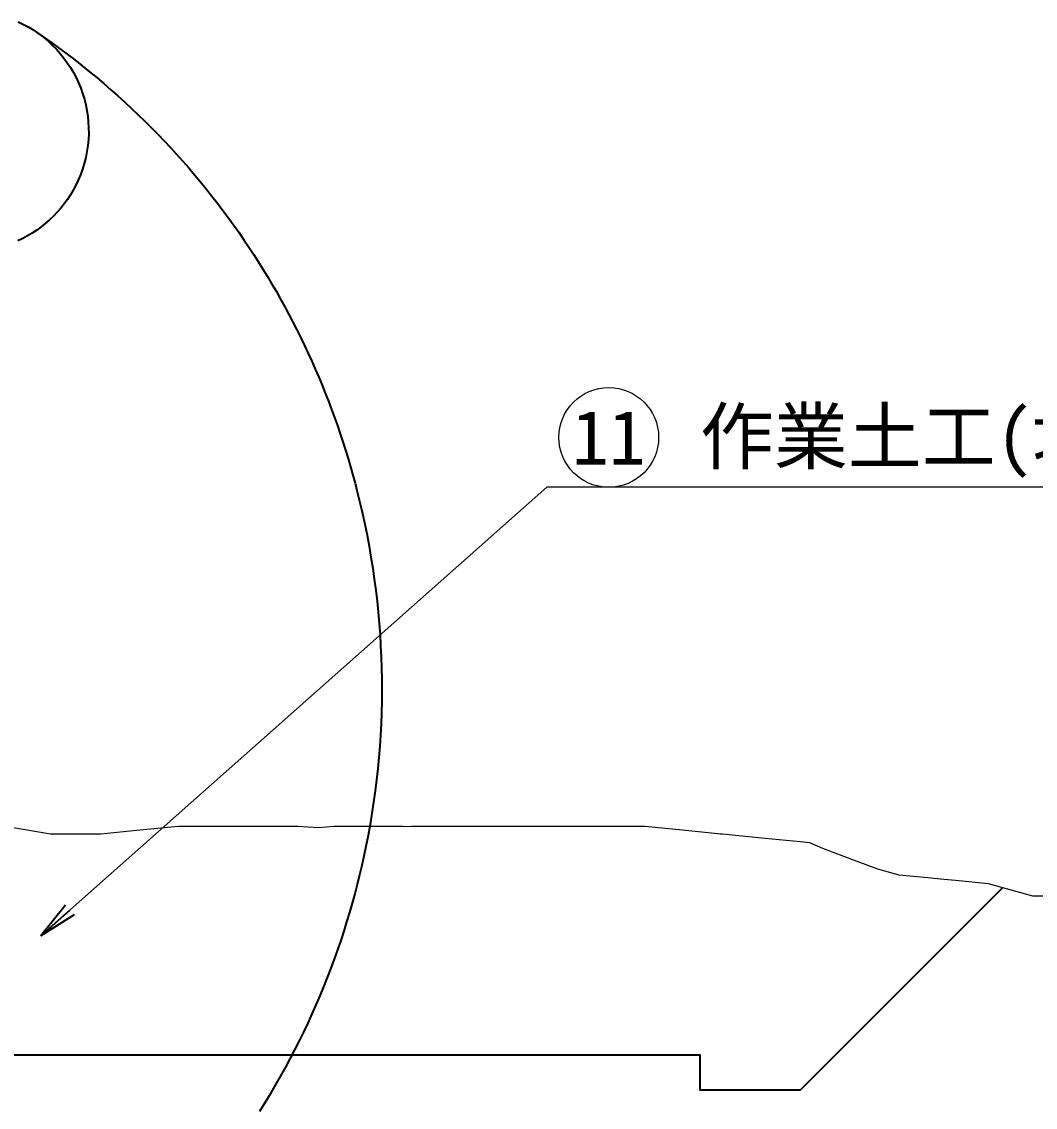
# Model space of a CAD drawing. Header units: millimetres. Extents: x -2078669 to -1085629, y -5987148 to 310365.
# Drawn here: x -1585795 to -1553073, y -3164214 to -3129184 of the extents above; entities that cross this region are included whole.
import ezdxf
from ezdxf.enums import TextEntityAlignment as Align

# ---------------------------------------------------------------- set-up
doc = ezdxf.new("R2010")
doc.units = ezdxf.units.MM
doc.header["$LTSCALE"] = 500
doc.layers.get('Defpoints').update_dxf_attribs({"color": 153})
for name, color, linetype, lineweight in [('D-BGD', 7, 'Continuous', 13), ('D-BYP-STR8', 5, 'Continuous', 25), ('D-BYP-STRA', 1, 'Continuous', 25), ('D-BYP-STRC', 1, 'Continuous', 13)]:
    doc.layers.add(name, color=color, linetype=linetype, lineweight=lineweight)
doc.styles.add('MS ゴシック', font='MS Gothic.ttf')
doc.dimstyles.new('DIM-500-F', dxfattribs={"dimscale": 500, "dimtxt": 3.5, "dimasz": 2.5, "dimexe": 0, "dimexo": 2, "dimgap": 0.8, "dimtad": 1, "dimdec": 0, "dimzin": 0, "dimdsep": 46, "dimtxsty": 'MS ゴシック', "dimblk": 'OPEN', "dimcen": 0.1, "dimclrd": 256, "dimclre": 256, "dimclrt": 256, "dimaunit": 1, "dimadec": 4, "dimazin": 0, "dimtfac": 1, "dimtdec": 0, "dimtmove": 2, "dimatfit": 3, "dimldrblk": 'OPEN', "dimfxl": 1, "dimtolj": 1, "dimtzin": 0, "dimlwd": -1, "dimlwe": -1, "dimarcsym": 2})

# ---------------------------------------------------------------- blocks, each defined once
blk = doc.blocks.new('A$Cfbd0cdc3')
at = {"layer": 'Defpoints'}
for points in [[(4696, 17540), (4625, 17506), (4557, 17469), (4492, 17429), (4428, 17385), (4368, 17339), (4310, 17291), (4255, 17239), (4202, 17186), (4152, 17130), (4105, 17071), (4062, 17011), (4021, 16949), (3983, 16885), (3948, 16819), (3916, 16751), (3888, 16683), (3863, 16612), (3841, 16541), (3823, 16468), (3808, 16395), (3797, 16321), (3790, 16246), (3786, 16170), (3785, 16094), (3789, 16018), (3796, 15941), (3808, 15864), (3823, 15787), (3842, 15711), (3866, 15635), (3891, 15565), (3919, 15497), (3950, 15431), (3984, 15367), (4021, 15306), (4060, 15246), (4102, 15188), (4146, 15133), (4192, 15080), (4241, 15029), (4292, 14981), (4345, 14935), (4399, 14892), (4456, 14851), (4514, 14812), (4574, 14777), (4635, 14744), (4698, 14714)], [(4459, 17407), (4358, 17337), (4259, 17266), (4160, 17194), (4062, 17120), (3965, 17046), (3870, 16971), (3775, 16895), (3682, 16819), (3590, 16741), (3499, 16662), (3409, 16583), (3320, 16502), (3232, 16421), (3146, 16339), (3060, 16256), (2976, 16172), (2893, 16087), (2811, 16002), (2730, 15916), (2650, 15829), (2571, 15741), (2494, 15652), (2417, 15563), (2342, 15473), (2268, 15382), (2195, 15290), (2123, 15198), (2053, 15105), (1983, 15011), (1915, 14917), (1848, 14822), (1782, 14726), (1718, 14632), (1656, 14538), (1595, 14443), (1535, 14347), (1477, 14251), (1419, 14154), (1362, 14057), (1307, 13959), (1253, 13860), (1199, 13761), (1147, 13662), (1096, 13562), (1047, 13462), (998, 13361), (950, 13259), (904, 13157), (859, 13055), (815, 12952), (772, 12849), (730, 12746), (689, 12642), (649, 12537), (611, 12432), (574, 12327), (538, 12222), (503, 12116), (469, 12010), (436, 11903), (405, 11796), (375, 11689), (345, 11582), (317, 11474), (283, 11334), (250, 11194), (220, 11054), (191, 10913), (165, 10771), (140, 10630), (118, 10488), (97, 10345), (78, 10203), (62, 10060), (47, 9917), (34, 9773), (23, 9630), (15, 9486), (8, 9342), (3, 9198), (1, 9054), (0, 8910), (1, 8766), (5, 8621), (10, 8477), (18, 8332), (27, 8188), (39, 8044), (52, 7900), (68, 7755), (86, 7611), (106, 7468), (127, 7324), (151, 7180), (177, 7037), (205, 6894), (231, 6771), (258, 6649), (287, 6527), (317, 6406), (349, 6284), (382, 6163), (417, 6042), (454, 5921), (492, 5801), (531, 5681), (572, 5561), (615, 5441), (659, 5322), (705, 5204), (752, 5085), (801, 4967), (852, 4850), (904, 4733), (957, 4616), (1012, 4500), (1069, 4384), (1128, 4268), (1187, 4153), (1249, 4039), (1312, 3925), (1377, 3812), (1443, 3699), (1511, 3587), (1580, 3475)]]:
    blk.add_lwpolyline(points, dxfattribs=at)
blk = doc.blocks.new('_Open')
at = {"color": 0, "linetype": 'ByBlock', "lineweight": -2}
for p, q in [((-1, 0.167), (0, 0)), ((-1, -0.167), (0, 0)), ((0, 0), (-1, 0))]:
    blk.add_line(p, q, dxfattribs=at)

msp = doc.modelspace()

# ---------------------------------------------------------------- linework, layer by layer
at = {"layer": 'D-BGD', "linetype": 'Continuous', "lineweight": 13, "elevation": 708000}
msp.add_lwpolyline([(-1551703.4, -3157399.6), (-1553139.3, -3157399.6), (-1553145.2, -3157399), (-1553153.1, -3157396.9), (-1554586.9, -3157005.4), (-1555647.8, -3156899.6), (-1556028.7, -3156861.7), (-1556543.4, -3156810.4), (-1557470.4, -3156718), (-1558156.4, -3156530.7), (-1558912.2, -3156249), (-1559933.7, -3155868.2), (-1560353.9, -3155680.6), (-1560664.9, -3155649.6), (-1561795.7, -3155536.9), (-1563173.4, -3155399.6), (-1563237.4, -3155399.6), (-1563324, -3155384.6), (-1564679.2, -3155249.6), (-1565681.9, -3155149.6), (-1565960.7, -3155149.6), (-1566120.9, -3155149.6), (-1566876.2, -3155149.6), (-1567562.7, -3155149.6), (-1567791.8, -3155149.6), (-1568190.4, -3155149.6), (-1569004.4, -3155149.6), (-1570104.6, -3155149.6), (-1570446.2, -3155149.6), (-1570538.4, -3155149.6), (-1570698.9, -3155149.6), (-1571454, -3155149.6), (-1571887.9, -3155149.6), (-1573207.4, -3155149.6), (-1573329.7, -3155161.8), (-1573494.9, -3155149.6), (-1574771.4, -3155149.6), (-1575715.9, -3155149.6), (-1576213.2, -3155199.2), (-1576885.3, -3155149.6), (-1577654.9, -3155149.6), (-1578224.4, -3155149.6), (-1579096.7, -3155149.6), (-1580275.6, -3155149.6), (-1580538.4, -3155149.6), (-1580732.9, -3155149.6), (-1581980.2, -3155273.9), (-1583241.4, -3155399.6), (-1583421.9, -3155399.6), (-1583665.9, -3155399.6), (-1584863.7, -3155399.6), (-1585749.9, -3155246), (-1586305.4, -3155149.6)], dxfattribs=at)
at = {"layer": 'D-BYP-STRA', "elevation": 708000}
msp.add_lwpolyline([(-1606779.4, -3162524.6), (-1563903.4, -3162524.6), (-1563903.4, -3163649.6), (-1560653.4, -3163649.6), (-1554133.1, -3157129.3)], dxfattribs=at)
at = {"layer": 'D-BYP-STRC'}
msp.add_line((-1530639.1, -3144208.2, 1075000), (-1568839.1, -3144208.2, 1075000), dxfattribs=at)
msp.add_circle((-1566843.7, -3142598.2, 1075000), 1610, dxfattribs=at)

# ---------------------------------------------------------------- block references
at = {"layer": 'D-BYP-STR8', "xscale": -2.5, "yscale": 2.5, "zscale": 2.5}
msp.add_blockref('A$Cfbd0cdc3', (-1574169.7, -3173034.2, 708000), dxfattribs=at)

# ---------------------------------------------------------------- texts
at = {"layer": 'D-BYP-STRC', "style": 'MS ゴシック'}
msp.add_text('作業土工(堤外水路:一次床掘り)', height=1750, dxfattribs=at).set_placement((-1563897.6, -3142562.4, 1075000), align=Align.MIDDLE_LEFT)
msp.add_text('11', height=1750, dxfattribs=at).set_placement((-1566843.7, -3142598.2, 1075000), align=Align.MIDDLE_CENTER)

# ---------------------------------------------------------------- leaders
at = {"layer": 'D-BYP-STRC'}
msp.add_leader([(-1585179.6, -3158679.2, 1075000), (-1568839.1, -3144208.2, 1075000)], dimstyle='DIM-500-F', override={"dimgap": 0.8, "dimtad": 0}, dxfattribs=at)

doc.saveas('drawing.dxf')
